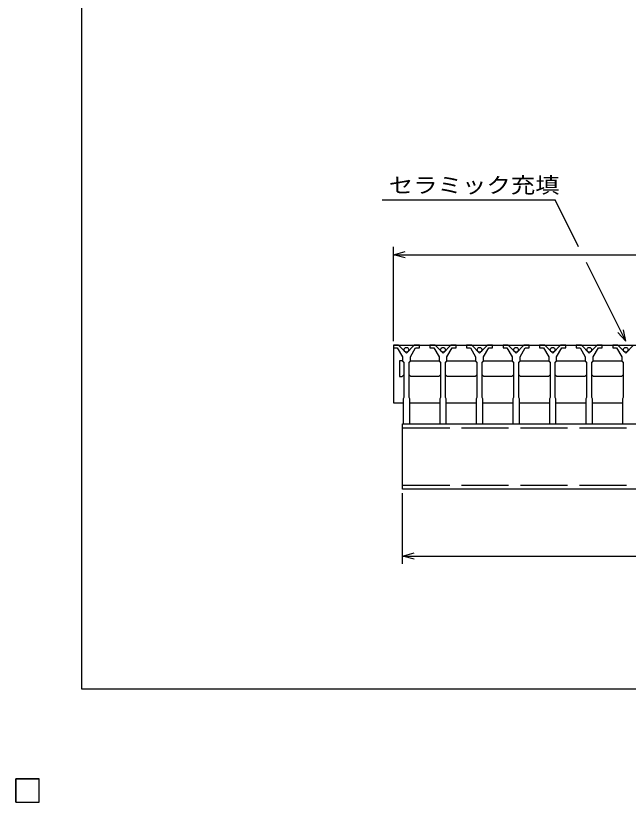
# Model space of a CAD drawing. Units: millimetres, scale not verified. Extents: x -1092 to 1034, y -771 to 635.
# Drawn here: x -1092 to -624, y -771 to -171 of the extents above; entities that cross this region are included whole.
import ezdxf
from ezdxf.enums import TextEntityAlignment as Align

# ---------------------------------------------------------------- set-up
doc = ezdxf.new("R2010")
doc.units = ezdxf.units.MM
doc.header["$LTSCALE"] = 6
doc.linetypes.add('DASHED', pattern=[7.5, 6, -1.5])
for name, color, linetype, lineweight in [('0_2', 150, 'Continuous', 25), ('16', 3, 'Continuous', 25), ('22', 2, 'Continuous', 25)]:
    doc.layers.add(name, color=color, linetype=linetype, lineweight=lineweight)
doc.styles.add('ベクトル', font='')
doc.styles.get('ベクトル').set_extended_font_data('ベクトル')

msp = doc.modelspace()

# ---------------------------------------------------------------- linework, layer by layer
at = {"layer": '0_2'}
for p, q in [((-1041.6, -684.6), (-1041.6, 635.4)), ((1034.4, -684.6), (-1041.6, -684.6))]:
    msp.add_line(p, q, dxfattribs=at)
at = {"layer": '16'}
for p, q in [((-803.8, -422.1), (-803.8, -424.1)), ((-799.8, -422.1), (-803.8, -422.1)), ((-803.8, -422.1), (-309.8, -422.1)), ((-803.8, -422.1), (-803.8, -466.1)), ((-803.8, -424.1), (-800.8, -424.1)), ((-800.8, -424.1), (-796.8, -431.1)), ((-793.8, -428.1), (-799.8, -422.1)), ((-787.8, -422.1), (-793.8, -428.1)), ((-790.8, -431.1), (-786.8, -424.1)), ((-783.8, -422.1), (-787.8, -422.1)), ((-786.8, -424.1), (-783.8, -424.1)), ((-783.8, -424.1), (-783.8, -422.1)), ((-775.9, -422.1), (-775.9, -424.1)), ((-771.9, -422.1), (-775.9, -422.1)), ((-775.9, -424.1), (-772.9, -424.1)), ((-772.9, -424.1), (-768.9, -431.1)), ((-765.9, -428.1), (-771.9, -422.1)), ((-759.9, -422.1), (-765.9, -428.1)), ((-762.9, -431.1), (-758.9, -424.1)), ((-755.9, -422.1), (-759.9, -422.1)), ((-758.9, -424.1), (-755.9, -424.1)), ((-755.9, -424.1), (-755.9, -422.1)), ((-748, -422.1), (-748, -424.1)), ((-744, -422.1), (-748, -422.1)), ((-748, -424.1), (-745, -424.1)), ((-745, -424.1), (-741, -431.1)), ((-738, -428.1), (-744, -422.1)), ((-732, -422.1), (-738, -428.1)), ((-735, -431.1), (-731, -424.1)), ((-728, -422.1), (-732, -422.1)), ((-731, -424.1), (-728, -424.1)), ((-728, -424.1), (-728, -422.1)), ((-720.1, -422.1), (-720.1, -424.1)), ((-716.1, -422.1), (-720.1, -422.1)), ((-720.1, -424.1), (-717.1, -424.1)), ((-717.1, -424.1), (-713.1, -431.1)), ((-710.1, -428.1), (-716.1, -422.1)), ((-704.1, -422.1), (-710.1, -428.1)), ((-707.1, -431.1), (-703.1, -424.1)), ((-700.1, -422.1), (-704.1, -422.1)), ((-703.1, -424.1), (-700.1, -424.1)), ((-700.1, -424.1), (-700.1, -422.1)), ((-692.2, -422.1), (-692.2, -424.1)), ((-688.2, -422.1), (-692.2, -422.1)), ((-692.2, -424.1), (-689.2, -424.1)), ((-689.2, -424.1), (-685.2, -431.1)), ((-682.2, -428.1), (-688.2, -422.1)), ((-676.2, -422.1), (-682.2, -428.1)), ((-679.2, -431.1), (-675.2, -424.1)), ((-672.2, -422.1), (-676.2, -422.1)), ((-675.2, -424.1), (-672.2, -424.1)), ((-672.2, -424.1), (-672.2, -422.1)), ((-664.3, -422.1), (-664.3, -424.1)), ((-660.3, -422.1), (-664.3, -422.1)), ((-664.3, -424.1), (-661.3, -424.1)), ((-661.3, -424.1), (-657.3, -431.1)), ((-654.3, -428.1), (-660.3, -422.1)), ((-648.3, -422.1), (-654.3, -428.1)), ((-651.3, -431.1), (-647.3, -424.1)), ((-644.3, -422.1), (-648.3, -422.1)), ((-647.3, -424.1), (-644.3, -424.1)), ((-644.3, -424.1), (-644.3, -422.1)), ((-636.4, -422.1), (-636.4, -424.1)), ((-632.4, -422.1), (-636.4, -422.1)), ((-636.4, -424.1), (-633.4, -424.1)), ((-633.4, -424.1), (-629.4, -431.1)), ((-626.4, -428.1), (-632.4, -422.1)), ((-620.4, -422.1), (-626.4, -428.1)), ((-796.8, -431.1), (-796.8, -434.1)), ((-790.8, -434.1), (-790.8, -431.1)), ((-768.9, -431.1), (-768.9, -434.1)), ((-762.9, -434.1), (-762.9, -431.1)), ((-741, -431.1), (-741, -434.1)), ((-735, -434.1), (-735, -431.1)), ((-713.1, -431.1), (-713.1, -434.1)), ((-707.1, -434.1), (-707.1, -431.1)), ((-685.2, -431.1), (-685.2, -434.1)), ((-679.2, -434.1), (-679.2, -431.1)), ((-657.3, -431.1), (-657.3, -434.1)), ((-651.3, -434.1), (-651.3, -431.1)), ((-629.4, -431.1), (-629.4, -434.1)), ((-797.05, -434.1), (-799.05, -434.1)), ((-799.05, -434.1), (-799.05, -446.1)), ((-796.05, -435.1), (-797.05, -434.1)), ((-796.8, -434.1), (-795.8, -435.1)), ((-795.8, -435.1), (-795.8, -462.1)), ((-791.8, -435.1), (-790.8, -434.1)), ((-791.8, -462.1), (-791.8, -435.1)), ((-791.55, -435.1), (-790.55, -434.1)), ((-790.55, -434.1), (-769.15, -434.1)), ((-769.15, -434.1), (-768.15, -435.1)), ((-768.9, -434.1), (-767.9, -435.1)), ((-767.9, -435.1), (-767.9, -462.1)), ((-763.9, -435.1), (-762.9, -434.1)), ((-763.9, -462.1), (-763.9, -435.1)), ((-763.65, -435.1), (-762.65, -434.1)), ((-762.65, -434.1), (-741.25, -434.1)), ((-741.25, -434.1), (-740.25, -435.1)), ((-741, -434.1), (-740, -435.1)), ((-740, -435.1), (-740, -462.1)), ((-736, -435.1), (-735, -434.1)), ((-736, -462.1), (-736, -435.1)), ((-735.75, -435.1), (-734.75, -434.1)), ((-734.75, -434.1), (-713.35, -434.1)), ((-713.35, -434.1), (-712.35, -435.1)), ((-713.1, -434.1), (-712.1, -435.1)), ((-712.1, -435.1), (-712.1, -462.1)), ((-708.1, -435.1), (-707.1, -434.1)), ((-708.1, -462.1), (-708.1, -435.1)), ((-707.85, -435.1), (-706.85, -434.1)), ((-706.85, -434.1), (-685.45, -434.1)), ((-685.45, -434.1), (-684.45, -435.1)), ((-685.2, -434.1), (-684.2, -435.1)), ((-684.2, -435.1), (-684.2, -462.1)), ((-680.2, -435.1), (-679.2, -434.1)), ((-680.2, -462.1), (-680.2, -435.1)), ((-679.95, -435.1), (-678.95, -434.1)), ((-678.95, -434.1), (-657.55, -434.1)), ((-657.55, -434.1), (-656.55, -435.1)), ((-657.3, -434.1), (-656.3, -435.1)), ((-656.3, -435.1), (-656.3, -462.1)), ((-652.3, -435.1), (-651.3, -434.1)), ((-652.3, -462.1), (-652.3, -435.1)), ((-652.05, -435.1), (-651.05, -434.1)), ((-651.05, -434.1), (-629.65, -434.1)), ((-629.65, -434.1), (-628.65, -435.1)), ((-629.4, -434.1), (-628.4, -435.1)), ((-628.4, -435.1), (-628.4, -462.1)), ((-799.05, -446.1), (-797.05, -446.1)), ((-797.05, -446.1), (-796.05, -445.1)), ((-790.55, -446.1), (-791.55, -445.1)), ((-769.15, -446.1), (-790.55, -446.1)), ((-768.15, -445.1), (-769.15, -446.1)), ((-762.65, -446.1), (-763.65, -445.1)), ((-741.25, -446.1), (-762.65, -446.1)), ((-740.25, -445.1), (-741.25, -446.1)), ((-734.75, -446.1), (-735.75, -445.1)), ((-713.35, -446.1), (-734.75, -446.1)), ((-712.35, -445.1), (-713.35, -446.1)), ((-706.85, -446.1), (-707.85, -445.1)), ((-685.45, -446.1), (-706.85, -446.1)), ((-684.45, -445.1), (-685.45, -446.1)), ((-678.95, -446.1), (-679.95, -445.1)), ((-657.55, -446.1), (-678.95, -446.1)), ((-656.55, -445.1), (-657.55, -446.1)), ((-651.05, -446.1), (-652.05, -445.1)), ((-629.65, -446.1), (-651.05, -446.1)), ((-628.65, -445.1), (-629.65, -446.1)), ((-795.8, -462.1), (-796.3, -463.1)), ((-791.3, -463.1), (-791.8, -462.1)), ((-767.9, -462.1), (-768.4, -463.1)), ((-763.4, -463.1), (-763.9, -462.1)), ((-740, -462.1), (-740.5, -463.1)), ((-735.5, -463.1), (-736, -462.1)), ((-712.1, -462.1), (-712.6, -463.1)), ((-707.6, -463.1), (-708.1, -462.1)), ((-684.2, -462.1), (-684.7, -463.1)), ((-679.7, -463.1), (-680.2, -462.1)), ((-656.3, -462.1), (-656.8, -463.1)), ((-651.8, -463.1), (-652.3, -462.1)), ((-628.4, -462.1), (-628.9, -463.1)), ((-803.8, -466.1), (-796.3, -466.1)), ((-796.3, -463.1), (-796.3, -482.1)), ((-791.3, -482.1), (-791.3, -463.1)), ((-791.3, -466.1), (-768.4, -466.1)), ((-768.4, -463.1), (-768.4, -482.1)), ((-763.4, -482.1), (-763.4, -463.1)), ((-763.4, -466.1), (-740.5, -466.1)), ((-740.5, -463.1), (-740.5, -482.1)), ((-735.5, -482.1), (-735.5, -463.1)), ((-735.5, -466.1), (-712.6, -466.1)), ((-712.6, -463.1), (-712.6, -482.1)), ((-707.6, -482.1), (-707.6, -463.1)), ((-707.6, -466.1), (-684.7, -466.1)), ((-684.7, -463.1), (-684.7, -482.1)), ((-679.7, -482.1), (-679.7, -463.1)), ((-679.7, -466.1), (-656.8, -466.1)), ((-656.8, -463.1), (-656.8, -482.1)), ((-651.8, -482.1), (-651.8, -463.1)), ((-651.8, -466.1), (-628.9, -466.1)), ((-628.9, -463.1), (-628.9, -482.1)), ((-796.8, -482.1), (-316.8, -482.1)), ((-796.8, -532.1), (-796.8, -482.1)), ((-796.3, -482.1), (-791.3, -482.1)), ((-768.4, -482.1), (-763.4, -482.1)), ((-740.5, -482.1), (-735.5, -482.1)), ((-712.6, -482.1), (-707.6, -482.1)), ((-684.7, -482.1), (-679.7, -482.1)), ((-656.8, -482.1), (-651.8, -482.1)), ((-628.9, -482.1), (-623.9, -482.1)), ((-316.8, -532.1), (-796.8, -532.1)), ((-1092, -753), (-1074, -753)), ((-1092, -771), (-1092, -753)), ((-1092, -753), (-1074, -753)), ((-1092, -771), (-1092, -753)), ((-1092, -753), (-1074, -753)), ((-1092, -771), (-1092, -753)), ((-1092, -753), (-1074, -753)), ((-1092, -771), (-1092, -753)), ((-1092, -753), (-1074, -753)), ((-1092, -771), (-1092, -753)), ((-1074, -771), (-1074, -753)), ((-1074, -771), (-1074, -753)), ((-1074, -771), (-1074, -753)), ((-1074, -771), (-1074, -753)), ((-1074, -771), (-1074, -753)), ((-1092, -771), (-1074, -771)), ((-1092, -771), (-1074, -771)), ((-1092, -771), (-1074, -771)), ((-1092, -771), (-1074, -771)), ((-1092, -771), (-1074, -771))]:
    msp.add_line(p, q, dxfattribs=at)
at = {"layer": '16', "linetype": 'DASHED'}
for p, q in [((-796.8, -485.3), (-316.8, -485.3)), ((-796.8, -528.9), (-316.8, -528.9))]:
    msp.add_line(p, q, dxfattribs=at)
at = {"layer": '16'}
for centre in [(-793.8, -425.6), (-765.9, -425.6), (-738, -425.6), (-710.1, -425.6), (-682.2, -425.6), (-654.3, -425.6), (-626.4, -425.6)]:
    msp.add_circle(centre, 1.8, dxfattribs=at)
at = {"layer": '22', "color": 4}
for p, q in [((-812.4, -311.1), (-680.4, -311.1)), ((-662.4, -347.1), (-680.4, -311.1)), ((-803.8, -419.1), (-803.8, -347.1)), ((-803.8, -353.1), (-794.8, -350.7)), ((-794.8, -355.5), (-803.8, -353.1)), ((-803.8, -353.1), (-309.8, -353.1)), ((-626.4, -419.1), (-656.4, -359.1)), ((-626.4, -419.1), (-632.4, -412.5)), ((-626.4, -419.1), (-628.2, -410.34)), ((-796.8, -589.1), (-796.8, -535.1)), ((-796.8, -583.1), (-787.8, -580.7)), ((-787.8, -585.5), (-796.8, -583.1)), ((-796.8, -583.1), (-316.8, -583.1)), ((-1074, -753), (-1092, -753)), ((-1092, -753), (-1092, -771)), ((-1074, -753), (-1092, -753)), ((-1092, -753), (-1092, -771)), ((-1074, -753), (-1092, -753)), ((-1092, -753), (-1092, -771)), ((-1074, -771), (-1074, -753)), ((-1074, -771), (-1074, -753)), ((-1074, -771), (-1074, -753)), ((-1092, -771), (-1074, -771)), ((-1092, -771), (-1074, -771)), ((-1092, -771), (-1074, -771))]:
    msp.add_line(p, q, dxfattribs=at)
at = {"layer": '22'}
for p, q in [((-1074, -753), (-1092, -753)), ((-1092, -753), (-1092, -771)), ((-1074, -753), (-1092, -753)), ((-1092, -753), (-1092, -771)), ((-1074, -753), (-1092, -753)), ((-1092, -753), (-1092, -771)), ((-1074, -771), (-1074, -753)), ((-1074, -771), (-1074, -753)), ((-1074, -771), (-1074, -753)), ((-1092, -771), (-1074, -771)), ((-1092, -771), (-1074, -771)), ((-1092, -771), (-1074, -771))]:
    msp.add_line(p, q, dxfattribs=at)

# ---------------------------------------------------------------- texts
at = {"layer": '22', "style": 'ベクトル', "width": 1.15}
msp.add_text('セラミック充填', height=11.88, dxfattribs=at).set_placement((-807.3, -300), align=Align.MIDDLE_LEFT)

doc.saveas('drawing.dxf')
